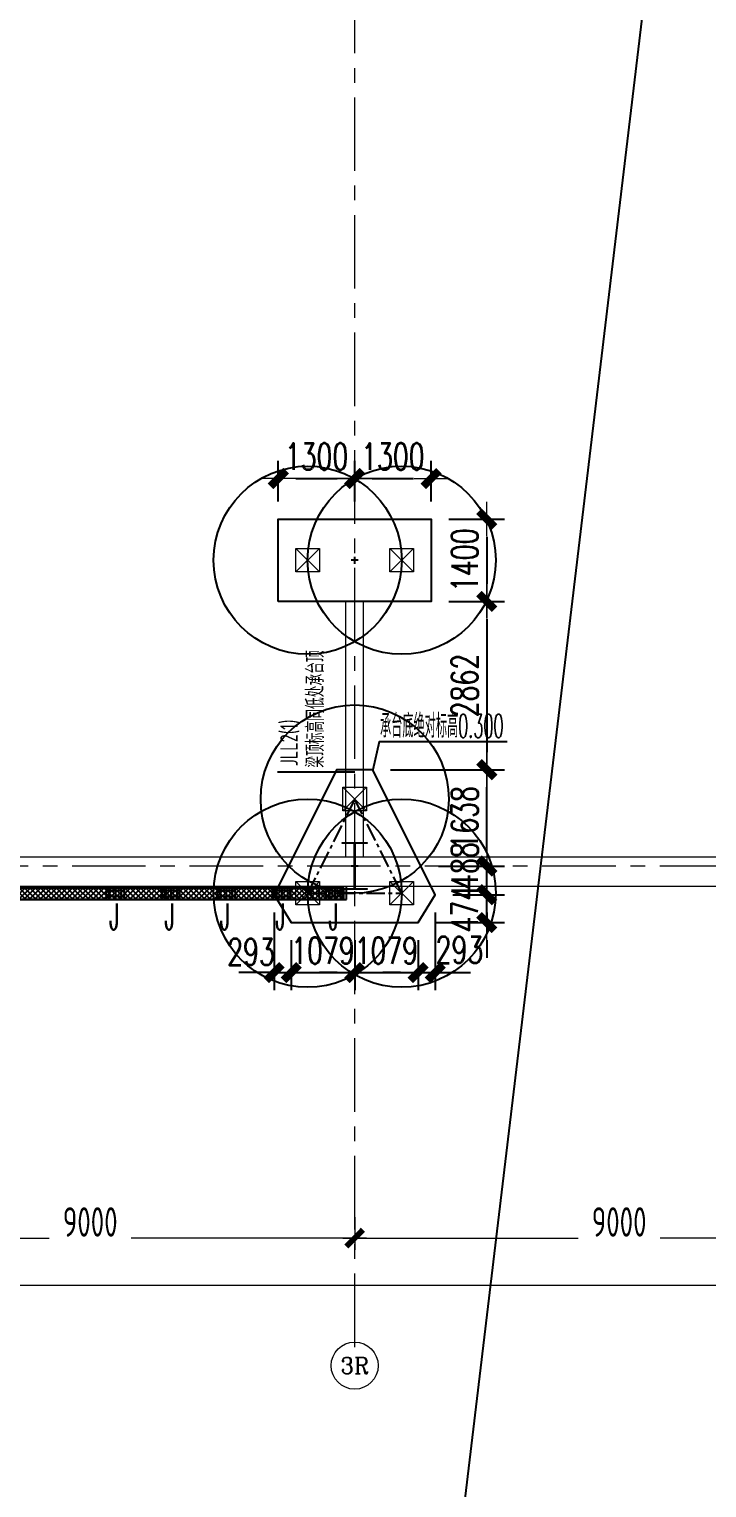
# Model space of a CAD drawing. Extents: x -1201378 to 2367219, y -619313 to 244905.
# Drawn here: x -224297 to -212766, y -265822 to -241018 of the extents above; entities that cross this region are included whole.
import ezdxf
from ezdxf.enums import TextEntityAlignment as Align

# ---------------------------------------------------------------- set-up
doc = ezdxf.new("R2010")
doc.units = 0
doc.header["$LTSCALE"] = 1000
doc.linetypes.add('CENTER', pattern=[2, 1.25, -0.25, 0.25, -0.25])
doc.layers.get('0').update_dxf_attribs({"linetype": 'CONTINUOUS'})
doc.layers.get('Defpoints').update_dxf_attribs({"linetype": 'CONTINUOUS'})
for name, color, linetype in [('2钢材断面', 2, 'CONTINUOUS'), ('30预埋件', 30, 'CONTINUOUS'), ('40钢材投影', 40, 'CONTINUOUS'), ('A-WINDOW', 140, 'CONTINUOUS'), ('ALT_CEN-0-30', 1, 'CENTER'), ('S-BG', 131, 'CONTINUOUS'), ('S-DOTE1', 140, 'CENTER'), ('S-HATCH1-W', 252, 'CONTINUOUS'), ('S-SKL-H', 151, 'CONTINUOUS'), ('S-SS', 111, 'CONTINUOUS'), ('结构轮廓线', 1, 'CONTINUOUS')]:
    doc.layers.add(name, color=color, linetype=linetype)
for name, color, linetype, lineweight in [('S-axis', 111, 'CONTINUOUS', 0), ('S-bkl', 4, 'CONTINUOUS', 0), ('S-col', 2, 'CONTINUOUS', 0), ('S-dim', 81, 'CONTINUOUS', 0), ('S-dote', 5, 'CENTER', 0), ('S-zhuang', 1, 'CONTINUOUS', 0)]:
    doc.layers.add(name, color=color, linetype=linetype, lineweight=lineweight)
doc.styles.add('_TCH_AXIS', font='COMPLEX', dxfattribs={"bigfont": 'GBCBIG'})
doc.styles.add('DHTEXT-1', font='romans.shx', dxfattribs={"width": 0.7, "bigfont": 'chinese.shx'})
doc.styles.add('SS1', font='tj-romans1.shx', dxfattribs={"width": 0.7, "bigfont": 'tj-hztxt1.shx'})
doc.styles.add('TSSD_Dimension', font='tssdeng.shx', dxfattribs={"width": 0.7, "bigfont": 'hztxt.shx'})
doc.styles.add('样式 1', font='yjkeng.shx', dxfattribs={"width": 0.7, "height": 300, "bigfont": 'yjkchn.shx'})
doc.dimstyles.new('S-150-ARCHI', dxfattribs={"dimscale": 150, "dimtxt": 3, "dimasz": 2, "dimexe": 2, "dimexo": 2, "dimgap": 1, "dimtad": 1, "dimdec": 0, "dimzin": 0, "dimdsep": 46, "dimtxsty": 'SS1', "dimblk1": 'TT', "dimblk2": 'TT', "dimsah": 1, "dimcen": 1, "dimclrd": 256, "dimclre": 256, "dimclrt": 256, "dimadec": 0, "dimazin": 0, "dimtfac": 1, "dimtdec": 0, "dimtix": 1, "dimtmove": 2, "dimatfit": 0, "dimldrblk": 'TT', "dimfxl": 2, "dimtolj": 1, "dimtzin": 0, "dimarcsym": 0})
doc.dimstyles.new('TSSD_200_200', dxfattribs={"dimtxt": 500, "dimasz": 200, "dimexe": 200, "dimexo": 500, "dimgap": 200, "dimtad": 1, "dimdec": 0, "dimzin": 0, "dimdsep": 46, "dimtxsty": 'TSSD_Dimension', "dimblk": 'ARCHTICK', "dimcen": 0, "dimdle": 200, "dimclrt": 7, "dimadec": 0, "dimazin": 0, "dimtfac": 1, "dimtdec": 0, "dimtix": 1, "dimtmove": 2, "dimatfit": 3, "dimfxl": 1, "dimtolj": 1, "dimtzin": 0, "dimarcsym": 0})

# ---------------------------------------------------------------- blocks, each defined once
blk = doc.blocks.new('w42343243')
at = {"layer": 'S-col'}
blk.add_lwpolyline([(-165069, 621020), (-164639, 621020), (-164639, 621002), (-164848, 621002), (-164848, 620238), (-164639, 620238), (-164639, 620220), (-165069, 620220), (-165069, 620238), (-164860, 620238), (-164860, 621002), (-165069, 621002)], close=True, dxfattribs=at)
blk = doc.blocks.new('42343')
at = {"layer": 'A-WINDOW'}
blk.add_blockref('w42343243', (-99000, -71700), dxfattribs=at)
blk = doc.blocks.new('_ArchTick')
at = {"color": 0, "linetype": 'ByBlock', "const_width": 0.5}
blk.add_lwpolyline([(-0.71, -0.71), (0.71, 0.71)], dxfattribs=at)
blk = doc.blocks.new('*D492')
at = {"layer": 'Defpoints', "color": 0, "transparency": 16777216}
for p in [(-227758, -360718), (-218758, -360718), (-218758, -361576)]:
    blk.add_point(p, dxfattribs=at)
at = {"layer": 'S-axis', "color": 0, "lineweight": -2, "transparency": 16777216}
for p, q in [((-227758, -361218), (-227758, -361776)), ((-218758, -361218), (-218758, -361776)), ((-227958, -361576), (-223957, -361576)), ((-218558, -361576), (-222560, -361576))]:
    blk.add_line(p, q, dxfattribs=at)
at = {"layer": 'S-axis', "color": 0, "lineweight": -2, "transparency": 16777216, "xscale": 200, "yscale": 200, "zscale": 200, "rotation": 180}
blk.add_blockref('_ArchTick', (-227758, -361576), dxfattribs=at)
at = {"layer": 'S-axis', "color": 0, "lineweight": -2, "transparency": 16777216, "xscale": 200, "yscale": 200, "zscale": 200}
blk.add_blockref('_ArchTick', (-218758, -361576), dxfattribs=at)
at = {"layer": 'S-axis', "color": 7, "transparency": 16777216, "insert": (-223258, -361301), "char_height": 500, "attachment_point": 5, "style": 'TSSD_Dimension'}
blk.add_mtext('\\A1;9000', dxfattribs=at)
blk = doc.blocks.new('*D493')
at = {"layer": 'Defpoints', "color": 0, "transparency": 16777216}
for p in [(-218758, -360718), (-209758, -360718), (-209758, -361576)]:
    blk.add_point(p, dxfattribs=at)
at = {"layer": 'S-axis', "color": 0, "lineweight": -2, "transparency": 16777216}
for p, q in [((-218758, -361218), (-218758, -361776)), ((-209758, -361218), (-209758, -361776)), ((-218958, -361576), (-214957, -361576)), ((-209558, -361576), (-213560, -361576))]:
    blk.add_line(p, q, dxfattribs=at)
at = {"layer": 'S-axis', "color": 0, "lineweight": -2, "transparency": 16777216, "xscale": 200, "yscale": 200, "zscale": 200, "rotation": 180}
blk.add_blockref('_ArchTick', (-218758, -361576), dxfattribs=at)
at = {"layer": 'S-axis', "color": 0, "lineweight": -2, "transparency": 16777216, "xscale": 200, "yscale": 200, "zscale": 200}
blk.add_blockref('_ArchTick', (-209758, -361576), dxfattribs=at)
at = {"layer": 'S-axis', "color": 7, "transparency": 16777216, "insert": (-214258, -361301), "char_height": 500, "attachment_point": 5, "style": 'TSSD_Dimension'}
blk.add_mtext('\\A1;9000', dxfattribs=at)
blk = doc.blocks.new('*D458')
at = {"layer": 'Defpoints', "color": 0, "transparency": 16777216}
for p in [(-268658, -360818), (-82958, -360818), (-82958, -362376)]:
    blk.add_point(p, dxfattribs=at)
at = {"layer": 'S-axis', "color": 0, "lineweight": -2, "transparency": 16777216}
for p, q in [((-268658, -361318), (-268658, -362576)), ((-82958, -361318), (-82958, -362576)), ((-268858, -362376), (-176749, -362376)), ((-82758, -362376), (-174868, -362376))]:
    blk.add_line(p, q, dxfattribs=at)
at = {"layer": 'S-axis', "color": 0, "lineweight": -2, "transparency": 16777216, "xscale": 200, "yscale": 200, "zscale": 200, "rotation": 180}
blk.add_blockref('_ArchTick', (-268658, -362376), dxfattribs=at)
at = {"layer": 'S-axis', "color": 0, "lineweight": -2, "transparency": 16777216, "xscale": 200, "yscale": 200, "zscale": 200}
blk.add_blockref('_ArchTick', (-82958, -362376), dxfattribs=at)
at = {"layer": 'S-axis', "color": 7, "transparency": 16777216, "insert": (-175808, -362101), "char_height": 500, "attachment_point": 5, "style": 'TSSD_Dimension'}
blk.add_mtext('\\A1;185700', dxfattribs=at)
blk = doc.blocks.new('S-ZHUANG-400')
at = {"layer": 'S-zhuang'}
for p, q in [((200, -200), (-200, 200)), ((-200, -200), (200, 200))]:
    blk.add_line(p, q, dxfattribs=at)
blk.add_lwpolyline([(-200, 200), (200, 200), (200, -200), (-200, -200)], close=True, dxfattribs=at)
blk = doc.blocks.new('CT3')
at = {"layer": 'Defpoints'}
for centre in [(-101758, -256416), (-102558, -258016), (-100958, -258016)]:
    blk.add_circle(centre, 1600, dxfattribs=at)
at = {"layer": 'S-DOTE1', "ltscale": 0.25}
for p, q in [((-101698, -257554), (-101818, -257554)), ((-101758, -257494), (-101758, -257614))]:
    blk.add_line(p, q, dxfattribs=at)
at = {"layer": 'S-DOTE1', "linetype": 'CENTER', "ltscale": 0.25}
blk.add_lwpolyline([(-100958, -258016), (-101758, -256416), (-102558, -258016)], close=True, dxfattribs=at)
at = {"layer": 'S-HATCH1-W'}
blk.add_lwpolyline([(-101449, -255916), (-102067, -255916), (-103130, -258042), (-102837, -258516), (-100680, -258516), (-100387, -258042)], close=True, dxfattribs=at)
at = {"layer": 'S-zhuang', "rotation": 90.00000000000001}
for p in [(-101758, -256416), (-102558, -258016), (-100958, -258016)]:
    blk.add_blockref('S-ZHUANG-400', p, dxfattribs=at)
blk = doc.blocks.new('TT')
blk.add_line((-0.969, 0), (0.969, 0))
at = {"const_width": 0.45}
blk.add_lwpolyline([(-0.442, -0.442), (0.442, 0.442)], dxfattribs=at)
blk = doc.blocks.new('*D1515')
at = {"layer": 'Defpoints', "color": 0, "transparency": 16777216}
for p in [(-220130, -255736), (-219837, -256210), (-219837, -257061)]:
    blk.add_point(p, dxfattribs=at)
at = {"layer": 'S-dim', "lineweight": -2, "transparency": 16777216}
for p, q in [((-220130, -256036), (-220130, -257361)), ((-219837, -256510), (-219837, -257361)), ((-220430, -257061), (-220730, -257061)), ((-220130, -257061), (-219837, -257061)), ((-219537, -257061), (-219237, -257061))]:
    blk.add_line(p, q, dxfattribs=at)
at = {"layer": 'S-dim', "lineweight": -2, "transparency": 16777216, "xscale": 300, "yscale": 300, "zscale": 300}
blk.add_blockref('TT', (-220130, -257061), dxfattribs=at)
at = {"layer": 'S-dim', "lineweight": -2, "transparency": 16777216, "xscale": 300, "yscale": 300, "zscale": 300, "rotation": 180}
blk.add_blockref('TT', (-219837, -257061), dxfattribs=at)
at = {"layer": 'S-dim', "transparency": 16777216, "insert": (-220522, -256708), "char_height": 450, "attachment_point": 5, "style": 'SS1'}
blk.add_mtext('\\A1;293', dxfattribs=at)
blk = doc.blocks.new('*D1516')
at = {"layer": 'Defpoints', "color": 0, "transparency": 16777216}
for p in [(-219837, -256210), (-218758, -256210), (-218758, -257061)]:
    blk.add_point(p, dxfattribs=at)
at = {"layer": 'S-dim', "lineweight": -2, "transparency": 16777216}
for p, q in [((-219837, -256510), (-219837, -257361)), ((-218758, -256510), (-218758, -257361)), ((-220137, -257061), (-220437, -257061)), ((-219837, -257061), (-218758, -257061)), ((-218458, -257061), (-218158, -257061))]:
    blk.add_line(p, q, dxfattribs=at)
at = {"layer": 'S-dim', "lineweight": -2, "transparency": 16777216, "xscale": 300, "yscale": 300, "zscale": 300}
blk.add_blockref('TT', (-219837, -257061), dxfattribs=at)
at = {"layer": 'S-dim', "lineweight": -2, "transparency": 16777216, "xscale": 300, "yscale": 300, "zscale": 300, "rotation": 180}
blk.add_blockref('TT', (-218758, -257061), dxfattribs=at)
at = {"layer": 'S-dim', "transparency": 16777216, "insert": (-219298, -256686), "char_height": 450, "attachment_point": 5, "style": 'SS1'}
blk.add_mtext('\\A1;1079', dxfattribs=at)
blk = doc.blocks.new('*D1517')
at = {"layer": 'Defpoints', "color": 0, "transparency": 16777216}
for p in [(-218758, -256210), (-217680, -256210), (-217680, -257061)]:
    blk.add_point(p, dxfattribs=at)
at = {"layer": 'S-dim', "lineweight": -2, "transparency": 16777216}
for p, q in [((-218758, -256510), (-218758, -257361)), ((-217680, -256510), (-217680, -257361)), ((-219058, -257061), (-219358, -257061)), ((-218758, -257061), (-217680, -257061)), ((-217380, -257061), (-217080, -257061))]:
    blk.add_line(p, q, dxfattribs=at)
at = {"layer": 'S-dim', "lineweight": -2, "transparency": 16777216, "xscale": 300, "yscale": 300, "zscale": 300}
blk.add_blockref('TT', (-218758, -257061), dxfattribs=at)
at = {"layer": 'S-dim', "lineweight": -2, "transparency": 16777216, "xscale": 300, "yscale": 300, "zscale": 300, "rotation": 180}
blk.add_blockref('TT', (-217680, -257061), dxfattribs=at)
at = {"layer": 'S-dim', "transparency": 16777216, "insert": (-218219, -256686), "char_height": 450, "attachment_point": 5, "style": 'SS1'}
blk.add_mtext('\\A1;1079', dxfattribs=at)
blk = doc.blocks.new('*D1518')
at = {"layer": 'Defpoints', "color": 0, "transparency": 16777216}
for p in [(-217387, -255736), (-217680, -256210), (-217387, -257061)]:
    blk.add_point(p, dxfattribs=at)
at = {"layer": 'S-dim', "lineweight": -2, "transparency": 16777216}
for p, q in [((-217387, -256036), (-217387, -257361)), ((-217680, -256510), (-217680, -257361)), ((-217980, -257061), (-218280, -257061)), ((-217680, -257061), (-217387, -257061)), ((-217087, -257061), (-216787, -257061))]:
    blk.add_line(p, q, dxfattribs=at)
at = {"layer": 'S-dim', "lineweight": -2, "transparency": 16777216, "xscale": 300, "yscale": 300, "zscale": 300}
blk.add_blockref('TT', (-217680, -257061), dxfattribs=at)
at = {"layer": 'S-dim', "lineweight": -2, "transparency": 16777216, "xscale": 300, "yscale": 300, "zscale": 300, "rotation": 180}
blk.add_blockref('TT', (-217387, -257061), dxfattribs=at)
at = {"layer": 'S-dim', "transparency": 16777216, "insert": (-216976, -256674), "char_height": 450, "attachment_point": 5, "style": 'SS1'}
blk.add_mtext('\\A1;293', dxfattribs=at)
blk = doc.blocks.new('*D1519')
at = {"layer": 'Defpoints', "color": 0, "transparency": 16777216}
for p in [(-217387, -255736), (-216511, -255736), (-217680, -256210)]:
    blk.add_point(p, dxfattribs=at)
at = {"layer": 'S-dim', "lineweight": -2, "transparency": 16777216}
for p, q in [((-216511, -255436), (-216511, -255136)), ((-217087, -255736), (-216211, -255736)), ((-216511, -256210), (-216511, -255736)), ((-217380, -256210), (-216211, -256210)), ((-216511, -256510), (-216511, -256810))]:
    blk.add_line(p, q, dxfattribs=at)
at = {"layer": 'S-dim', "lineweight": -2, "transparency": 16777216, "xscale": 300, "yscale": 300, "zscale": 300}
for p, rotation in [((-216511, -255736), 270), ((-216511, -256210), 90)]:
    blk.add_blockref('TT', p, dxfattribs=dict(at, rotation=rotation))
at = {"layer": 'S-dim', "transparency": 16777216, "insert": (-216886, -255973), "char_height": 450, "attachment_point": 5, "rotation": 90, "style": 'SS1'}
blk.add_mtext('\\A1;474', dxfattribs=at)
blk = doc.blocks.new('*D1520')
at = {"layer": 'Defpoints', "color": 0, "transparency": 16777216}
for p in [(-217630, -255248), (-216511, -255248), (-217387, -255736)]:
    blk.add_point(p, dxfattribs=at)
at = {"layer": 'S-dim', "lineweight": -2, "transparency": 16777216}
for p, q in [((-216511, -254948), (-216511, -254648)), ((-217330, -255248), (-216211, -255248)), ((-216511, -255736), (-216511, -255248)), ((-217087, -255736), (-216211, -255736)), ((-216511, -256036), (-216511, -256336))]:
    blk.add_line(p, q, dxfattribs=at)
at = {"layer": 'S-dim', "lineweight": -2, "transparency": 16777216, "xscale": 300, "yscale": 300, "zscale": 300}
for p, rotation in [((-216511, -255248), 270), ((-216511, -255736), 90)]:
    blk.add_blockref('TT', p, dxfattribs=dict(at, rotation=rotation))
at = {"layer": 'S-dim', "transparency": 16777216, "insert": (-216886, -255248), "char_height": 450, "attachment_point": 5, "rotation": 90, "style": 'SS1'}
blk.add_mtext('\\A1;488', dxfattribs=at)
blk = doc.blocks.new('*D1521')
at = {"layer": 'Defpoints', "color": 0, "transparency": 16777216}
for p in [(-218449, -253610), (-216511, -253610), (-217630, -255248)]:
    blk.add_point(p, dxfattribs=at)
at = {"layer": 'S-dim', "lineweight": -2, "transparency": 16777216}
for p, q in [((-218149, -253610), (-216211, -253610)), ((-216511, -254948), (-216511, -253910)), ((-217330, -255248), (-216211, -255248))]:
    blk.add_line(p, q, dxfattribs=at)
at = {"layer": 'S-dim', "lineweight": -2, "transparency": 16777216, "xscale": 300, "yscale": 300, "zscale": 300}
for p, rotation in [((-216511, -253610), 90), ((-216511, -255248), 270)]:
    blk.add_blockref('TT', p, dxfattribs=dict(at, rotation=rotation))
at = {"layer": 'S-dim', "transparency": 16777216, "insert": (-216886, -254429), "char_height": 450, "attachment_point": 5, "rotation": 90, "style": 'SS1'}
blk.add_mtext('\\A1;1638', dxfattribs=at)
blk = doc.blocks.new('CT2')
at = {"layer": 'Defpoints'}
for centre in [(-193625, -186366), (-193625, -187966)]:
    blk.add_circle(centre, 1600, dxfattribs=at)
at = {"layer": 'S-DOTE1', "ltscale": 0.25}
for p, q in [((-193565, -187166), (-193685, -187166)), ((-193625, -187226), (-193625, -187106))]:
    blk.add_line(p, q, dxfattribs=at)
at = {"layer": 'S-HATCH1-W'}
blk.add_lwpolyline([(-194325, -185866), (-192925, -185866), (-192925, -188466), (-194325, -188466)], close=True, dxfattribs=at)
at = {"layer": 'S-zhuang'}
for p in [(-193625, -186366), (-193625, -187966)]:
    blk.add_blockref('S-ZHUANG-400', p, dxfattribs=at)
blk = doc.blocks.new('*D2953')
at = {"layer": 'Defpoints', "color": 0, "transparency": 16777216}
for p in [(-218758, -248659), (-220058, -249348), (-218758, -249348)]:
    blk.add_point(p, dxfattribs=at)
at = {"layer": 'S-dim', "lineweight": -2, "transparency": 16777216}
for p, q in [((-220058, -249048), (-220058, -248359)), ((-218758, -249048), (-218758, -248359)), ((-219758, -248659), (-219058, -248659))]:
    blk.add_line(p, q, dxfattribs=at)
at = {"layer": 'S-dim', "lineweight": -2, "transparency": 16777216, "xscale": 300, "yscale": 300, "zscale": 300, "rotation": 180}
blk.add_blockref('TT', (-220058, -248659), dxfattribs=at)
at = {"layer": 'S-dim', "lineweight": -2, "transparency": 16777216, "xscale": 300, "yscale": 300, "zscale": 300}
blk.add_blockref('TT', (-218758, -248659), dxfattribs=at)
at = {"layer": 'S-dim', "transparency": 16777216, "insert": (-219408, -248284), "char_height": 450, "attachment_point": 5, "style": 'SS1'}
blk.add_mtext('\\A1;1300', dxfattribs=at)
blk = doc.blocks.new('*D2954')
at = {"layer": 'Defpoints', "color": 0, "transparency": 16777216}
for p in [(-217458, -248659), (-218758, -249348), (-217458, -249348)]:
    blk.add_point(p, dxfattribs=at)
at = {"layer": 'S-dim', "lineweight": -2, "transparency": 16777216}
for p, q in [((-218758, -249048), (-218758, -248359)), ((-217458, -249048), (-217458, -248359)), ((-218458, -248659), (-217758, -248659))]:
    blk.add_line(p, q, dxfattribs=at)
at = {"layer": 'S-dim', "lineweight": -2, "transparency": 16777216, "xscale": 300, "yscale": 300, "zscale": 300, "rotation": 180}
blk.add_blockref('TT', (-218758, -248659), dxfattribs=at)
at = {"layer": 'S-dim', "lineweight": -2, "transparency": 16777216, "xscale": 300, "yscale": 300, "zscale": 300}
blk.add_blockref('TT', (-217458, -248659), dxfattribs=at)
at = {"layer": 'S-dim', "transparency": 16777216, "insert": (-218108, -248284), "char_height": 450, "attachment_point": 5, "style": 'SS1'}
blk.add_mtext('\\A1;1300', dxfattribs=at)
blk = doc.blocks.new('*D2955')
at = {"layer": 'Defpoints', "color": 0, "transparency": 16777216}
for p in [(-217458, -249348), (-217458, -250748), (-216511, -250748)]:
    blk.add_point(p, dxfattribs=at)
at = {"layer": 'S-dim', "lineweight": -2, "transparency": 16777216}
for p, q in [((-217158, -249348), (-216211, -249348)), ((-216511, -249648), (-216511, -250448)), ((-217158, -250748), (-216211, -250748))]:
    blk.add_line(p, q, dxfattribs=at)
at = {"layer": 'S-dim', "lineweight": -2, "transparency": 16777216, "xscale": 300, "yscale": 300, "zscale": 300}
for p, rotation in [((-216511, -249348), 90), ((-216511, -250748), 270)]:
    blk.add_blockref('TT', p, dxfattribs=dict(at, rotation=rotation))
at = {"layer": 'S-dim', "transparency": 16777216, "insert": (-216886, -250048), "char_height": 450, "attachment_point": 5, "rotation": 90, "style": 'SS1'}
blk.add_mtext('\\A1;1400', dxfattribs=at)
blk = doc.blocks.new('*D2956')
at = {"layer": 'Defpoints', "color": 0, "transparency": 16777216}
for p in [(-217458, -250748), (-218449, -253610), (-216511, -253610)]:
    blk.add_point(p, dxfattribs=at)
at = {"layer": 'S-dim', "lineweight": -2, "transparency": 16777216}
for p, q in [((-217158, -250748), (-216211, -250748)), ((-216511, -251048), (-216511, -253310)), ((-218149, -253610), (-216211, -253610))]:
    blk.add_line(p, q, dxfattribs=at)
at = {"layer": 'S-dim', "lineweight": -2, "transparency": 16777216, "xscale": 300, "yscale": 300, "zscale": 300}
for p, rotation in [((-216511, -250748), 90), ((-216511, -253610), 270)]:
    blk.add_blockref('TT', p, dxfattribs=dict(at, rotation=rotation))
at = {"layer": 'S-dim', "transparency": 16777216, "insert": (-216886, -252179), "char_height": 450, "attachment_point": 5, "rotation": 90, "style": 'SS1'}
blk.add_mtext('\\A1;2862', dxfattribs=at)
blk = doc.blocks.new('3号一层翻口')
at = {"layer": '结构轮廓线', "color": 1, "ltscale": 500}
for p, q in [((-518898, -255818), (-518898, -255598)), ((-532418, -255818), (-518898, -255818))]:
    blk.add_line(p, q, dxfattribs=at)
blk = doc.blocks.new('20250902145151')
at = {"layer": '2钢材断面'}
for p, q in [((150, 100), (-150, 100)), ((-150, 100), (-150, -100)), ((150, -100), (150, 100)), ((-150, -100), (150, -100))]:
    blk.add_line(p, q, dxfattribs=at)
at = {"layer": '40钢材投影'}
for centre, radius in [((-100, 50), 10), ((-100, 50), 5), ((0, 50), 10), ((0, 50), 5), ((100, 50), 10), ((100, 50), 5), ((-100, -50), 10), ((-100, -50), 5), ((0, -50), 10), ((0, -50), 5), ((100, -50), 10), ((100, -50), 5)]:
    blk.add_circle(centre, radius, dxfattribs=at)
at = {"layer": 'ALT_CEN-0-30', "ltscale": 20}
for p, q in [((-150, 50), (150, 50)), ((-100, 100), (-100, -100)), ((0, 100), (0, -100)), ((100, 100), (100, -100)), ((-150, -50), (150, -50))]:
    blk.add_line(p, q, dxfattribs=at)
blk = doc.blocks.new('20250912153858')
at = {"ltscale": 50}
blk.add_blockref('20250902145151', (0, 100), dxfattribs=at)
at = {"layer": '30预埋件', "style": 'DHTEXT-1', "text_generation_flag": 6, "width": 0.55}
blk.add_attdef('B', (105, -65), '', height=450, dxfattribs=at)
blk = doc.blocks.new('3#轴网')
at = {"layer": 'S-axis'}
blk.add_circle((-218758.5, -363744.2), 400, dxfattribs=at)
at = {"layer": 'S-dote'}
for p, q in [((-218758.5, -363428.2), (-218758.5, -277944.2)), ((-78316.2, -355248.2), (-273210.6, -355248.2))]:
    blk.add_line(p, q, dxfattribs=at)
at = {"layer": 'S-axis', "style": '_TCH_AXIS'}
blk.add_text('3R', height=276.42, dxfattribs=at).set_placement((-219002, -363882.4), (-218515, -363882.4), align=Align.FIT)
at = {"layer": 'S-axis'}
for base, p1, p2, picture, middle in [((-82958.5, -362376), (-268658.5, -360818), (-82958.5, -360818), '*D458', (-175808.5, -362101)), ((-218758.5, -361576), (-227758.5, -360718), (-218758.5, -360718), '*D492', (-223258.5, -361301)), ((-209758.5, -361576), (-218758.5, -360718), (-209758.5, -360718), '*D493', (-214258.5, -361301))]:
    dim = blk.add_linear_dim(base=base, p1=p1, p2=p2, angle=0, dimstyle='TSSD_200_200', dxfattribs=at)
    dim.commit()
    dim.dimension.update_dxf_attribs({"geometry": picture, "text_midpoint": middle, "dimtype": 161})

msp = doc.modelspace()

# ---------------------------------------------------------------- hatches: boundary and pattern name
at = {"layer": 'S-HATCH1-W'}
h = msp.add_hatch(dxfattribs=at)
h.set_pattern_fill('ANSI37', color=256, scale=20)
h.paths.add_polyline_path([(-232368.5, -255618.3), (-218948.5, -255618.3), (-218948.5, -255818.3), (-232368.5, -255818.3)])

# ---------------------------------------------------------------- linework, layer by layer
at = {"layer": 'Defpoints', "color": 1}
msp.add_line((-207008.5, -183436.2), (-224626.9, -330727.7), dxfattribs=at)
at = {"layer": 'S-BG'}
msp.add_lwpolyline([(-216165.1, -253136.4), (-218343.9, -253136.4), (-218449.4, -253610.1)], dxfattribs=at)
at = {"layer": 'S-bkl'}
for p, q in [((-218908.5, -255098.2), (-218908.5, -250748.2)), ((-218608.5, -255098.2), (-218608.5, -250748.2)), ((-83308.5, -255598.2), (-268308.5, -255598.2))]:
    msp.add_line(p, q, dxfattribs=at)
msp.add_lwpolyline([(-83708.5, -203498.2), (-83708.5, -255098.2), (-267908.5, -255098.2)], dxfattribs=at)
at = {"layer": 'S-HATCH1-W', "elevation": 0}
msp.add_lwpolyline([(-232368.5, -255618.3), (-218948.5, -255618.3), (-218948.5, -255818.3), (-232368.5, -255818.3)], close=True, dxfattribs=at)
at = {"layer": 'S-SKL-H'}
msp.add_line((-218758.5, -253654.5), (-220070.6, -253654.5), dxfattribs=at)

# ---------------------------------------------------------------- block references
at = {"layer": 'S-axis'}
msp.add_blockref('3#轴网', (0, 100000), dxfattribs=at)
at = {"layer": 'S-col'}
msp.add_blockref('42343', (45095.7, -804168.2), dxfattribs=at)
at = {"layer": 'S-SS'}
msp.add_blockref('3号一层翻口', (300000, 0), dxfattribs=at)
at = {"layer": 'S-zhuang', "rotation": 90}
msp.add_blockref('CT2', (-405924.7, -56423.4), dxfattribs=at)
at = {"layer": 'S-zhuang'}
msp.add_blockref('CT3', (-117000, 2306), dxfattribs=at)
at = {"layer": '结构轮廓线', "ltscale": 500}
ref = msp.add_blockref('20250912153858', (-222829.9, -255818.3), dxfattribs=dict(at, xscale=-1))
ref.add_attrib('B', 'J', (-222935.3, -256333.2), dxfattribs={"layer": '30预埋件', "height": 450, "rotation": 180, "style": 'DHTEXT-1', "text_generation_flag": 6, "width": 0.55})
ref = msp.add_blockref('20250912153858', (-221887, -255818.3), dxfattribs=dict(at, xscale=-1))
ref.add_attrib('B', 'J', (-221992.5, -256333.2), dxfattribs={"layer": '30预埋件', "height": 450, "rotation": 180, "style": 'DHTEXT-1', "text_generation_flag": 6, "width": 0.55})
ref = msp.add_blockref('20250912153858', (-220944.2, -255818.3), dxfattribs=dict(at, xscale=-1))
ref.add_attrib('B', 'J', (-221049.6, -256333.2), dxfattribs={"layer": '30预埋件', "height": 450, "rotation": 180, "style": 'DHTEXT-1', "text_generation_flag": 6, "width": 0.55})
ref = msp.add_blockref('20250912153858', (-220001.3, -255818.3), dxfattribs=dict(at, xscale=-1))
ref.add_attrib('B', 'J', (-220106.8, -256333.2), dxfattribs={"layer": '30预埋件', "height": 450, "rotation": 180, "style": 'DHTEXT-1', "text_generation_flag": 6, "width": 0.55})
ref = msp.add_blockref('20250912153858', (-219098.5, -255818.3), dxfattribs=dict(at, xscale=-1))
ref.add_attrib('B', 'J', (-219203.9, -256333.2), dxfattribs={"layer": '30预埋件', "height": 450, "rotation": 180, "style": 'DHTEXT-1', "text_generation_flag": 6, "width": 0.55})

# ---------------------------------------------------------------- texts
at = {"layer": 'S-BG', "style": 'SS1', "width": 0.5}
msp.add_text('承台底绝对标高0.300', height=400, dxfattribs=at).set_placement((-218326.7, -252866), align=Align.MIDDLE_LEFT)
at = {"layer": 'S-SKL-H', "style": '样式 1', "width": 0.7}
msp.add_text('梁顶标高同低处承台顶', height=300, rotation=90, dxfattribs=at).set_placement((-219428.7, -253575.8), align=Align.MIDDLE_LEFT)
msp.add_text('JLL2(1)', height=300, rotation=90, dxfattribs=at).set_placement((-219726.3, -253553.6))

# ---------------------------------------------------------------- dimensions: what is measured, and where the dimension line sits
at = {"layer": 'S-dim'}
for base, p1, p2, picture, middle in [((-218758.5, -248658.6), (-220058.5, -249348.2), (-218758.5, -249348.2), '*D2953', (-219408.5, -248283.6)), ((-217458.5, -248658.6), (-218758.5, -249348.2), (-217458.5, -249348.2), '*D2954', (-218108.5, -248283.6)), ((-218758.5, -257060.6), (-219837.2, -256210.1), (-218758.5, -256210.1), '*D1516', (-219297.8, -256685.6)), ((-217679.7, -257060.6), (-218758.5, -256210.1), (-217679.7, -256210.1), '*D1517', (-218219.1, -256685.6))]:
    dim = msp.add_linear_dim(base=base, p1=p1, p2=p2, dimstyle='S-150-ARCHI', dxfattribs=at)
    dim.commit()
    dim.dimension.update_dxf_attribs({"geometry": picture, "text_midpoint": middle})
for base, p1, p2, picture, middle in [((-216510.6, -250748.2), (-217458.5, -249348.2), (-217458.5, -250748.2), '*D2955', (-216885.6, -250048.2)), ((-216510.6, -253610.1), (-217458.5, -250748.2), (-218449.4, -253610.1), '*D2956', (-216885.6, -252179.1)), ((-216510.6, -253610.1), (-217630.4, -255248.2), (-218449.4, -253610.1), '*D1521', (-216885.6, -254429.1)), ((-216510.6, -255735.8), (-217679.7, -256210.1), (-217386.6, -255735.8), '*D1519', (-216885.6, -255972.9))]:
    dim = msp.add_linear_dim(base=base, p1=p1, p2=p2, angle=90, dimstyle='S-150-ARCHI', dxfattribs=at)
    dim.commit()
    dim.dimension.update_dxf_attribs({"geometry": picture, "text_midpoint": middle})
dim = msp.add_linear_dim(base=(-216510.6, -255248.2), p1=(-217386.6, -255735.8), p2=(-217630.4, -255248.2), angle=90, dimstyle='S-150-ARCHI', dxfattribs=at)
dim.commit()
dim.dimension.update_dxf_attribs({"geometry": '*D1520', "text_midpoint": (-216885.6, -255248.2), "dimtype": 160})
for base, p1, p2, picture, middle in [((-219837.2, -257060.6), (-220130.3, -255735.8), (-219837.2, -256210.1), '*D1515', (-220522, -256708)), ((-217386.6, -257060.6), (-217679.7, -256210.1), (-217386.6, -255735.8), '*D1518', (-216976.3, -256674.4))]:
    dim = msp.add_linear_dim(base=base, p1=p1, p2=p2, dimstyle='S-150-ARCHI', dxfattribs=at)
    dim.commit()
    dim.dimension.update_dxf_attribs({"geometry": picture, "text_midpoint": middle, "dimtype": 160})

doc.saveas('drawing.dxf')
